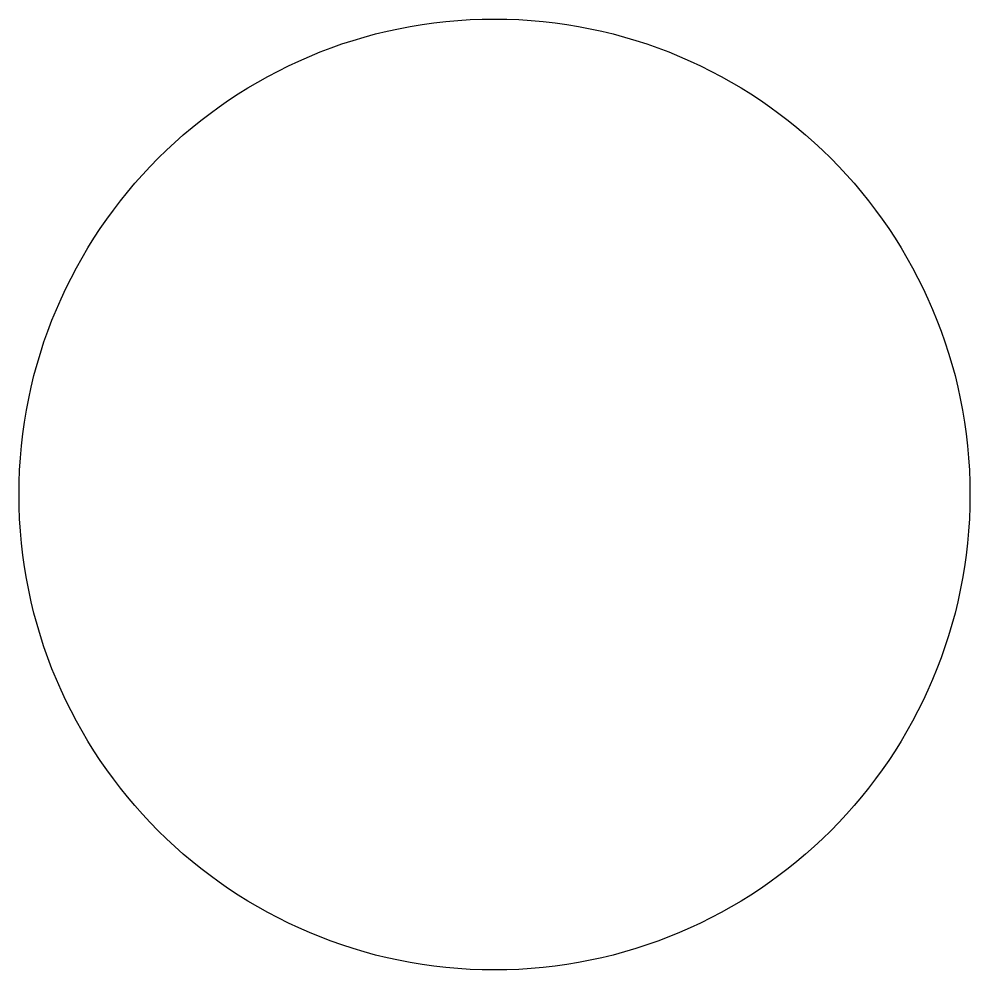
# Model space of a CAD drawing. Header units: millimetres. Extents: x 151.69 to 155.69, y -199.82 to -195.82.
import ezdxf

# ---------------------------------------------------------------- set-up
doc = ezdxf.new("R2010")
doc.units = ezdxf.units.MM

msp = doc.modelspace()

# ---------------------------------------------------------------- linework, layer by layer
msp.add_circle((153.6927, -197.8171), 2)

doc.saveas('drawing.dxf')
